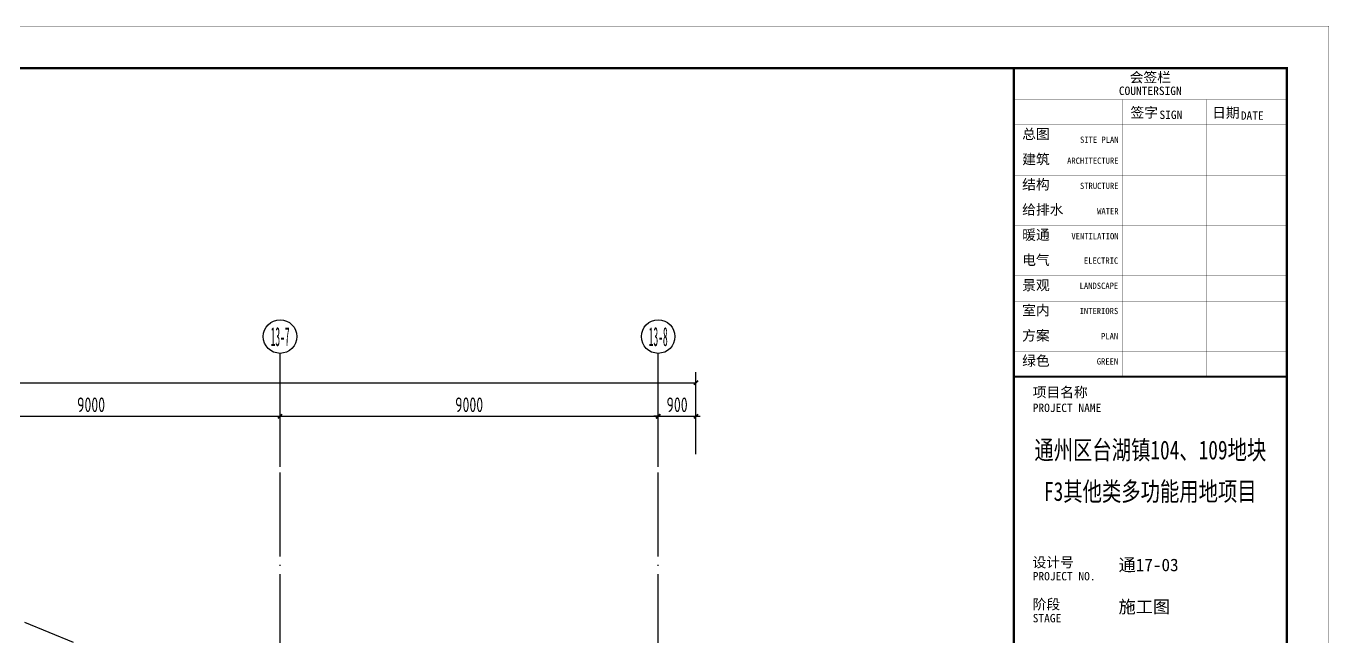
# Model space of a CAD drawing. Extents: x -228436 to 663611, y -207485 to 163917.
# Drawn here: x 505747 to 536763, y 149364 to 163917 of the extents above; entities that cross this region are included whole.
import ezdxf
from ezdxf.enums import TextEntityAlignment as Align

# ---------------------------------------------------------------- set-up
doc = ezdxf.new("R2010")
doc.units = 0
doc.header["$LTSCALE"] = 1000
doc.linetypes.add('X-104 13#平面$0$DASH', pattern=[0.35, 0.25, -0.1])
doc.linetypes.add('X-104 13#平面$0$DOTE', pattern=[2.42, 2, -0.2, 0.02, -0.2])
doc.layers.get('0').update_dxf_attribs({"linetype": 'CONTINUOUS'})
doc.layers.get('Defpoints').update_dxf_attribs({"linetype": 'CONTINUOUS'})
for name, color, linetype in [('AXIS_TEXT', 7, 'CONTINUOUS'), ('X-104 13#平面$0$01-标注_轴线坐标', 8, 'CONTINUOUS'), ('X-104 13#平面$0$02-TEXT_标注', 8, 'CONTINUOUS'), ('X-104 13#平面$0$02-TEXT_轴号', 7, 'CONTINUOUS'), ('X-104 13#平面$0$A_AXIS-轴线', 8, 'X-104 13#平面$0$DOTE')]:
    doc.layers.add(name, color=color, linetype=linetype)
doc.styles.add('COMPLEX', font='COMPLEX')
doc.styles.add('X-104 13#平面$0$_TCH_AXIS', font='STXIHEI.TTF', dxfattribs={"width": 0.75})
doc.styles.add('X-104 13#平面$0$_TCH_DIM_T3', font='ros1.shx', dxfattribs={"width": 0.8, "bigfont": 'jd.shx'})
doc.styles.add('图签信息$0$华文细黑', font='STXIHEI.TTF', dxfattribs={"height": 10})
doc.dimstyles.new('X-104 13#平面$0$_TCH_ARCH&&100', dxfattribs={"dimtxt": 350, "dimasz": 100, "dimexe": 250, "dimexo": 300, "dimgap": 100, "dimtad": 1, "dimdec": 0, "dimzin": 0, "dimdsep": 46, "dimtxsty": 'X-104 13#平面$0$_TCH_DIM_T3', "dimblk": 'X-104 13#平面$0$_ArchTick', "dimcen": 0.09, "dimclrt": 7, "dimazin": 2, "dimtfac": 1, "dimtdec": 0, "dimtix": 1, "dimtmove": 2, "dimatfit": 3, "dimfxl": 0, "dimtolj": 1, "dimtzin": 0, "dimarcsym": 0})

# ---------------------------------------------------------------- blocks, each defined once
blk = doc.blocks.new('图框-A1')
for points, const_width in [([(0, 0), (841, 0), (841, 594), (0, 594)], 0.05), ([(766, 584), (25, 584), (25, 10), (766, 10)], 0.5)]:
    blk.add_lwpolyline(points, close=True, dxfattribs=dict(const_width=const_width))
blk = doc.blocks.new('_AXISO')
blk.add_circle((0, 0), 0.5)
at = {"layer": 'AXIS_TEXT', "style": 'COMPLEX', "width": 1.041667}
blk.add_attdef('A', text='', height=0.56, dxfattribs=at).set_placement((-0.25, -0.28), (0.25, -0.28), align=Align.FIT)
blk = doc.blocks.new('X-104 13#平面$0$_ArchTick')
at = {"color": 0, "linetype": 'ByBlock', "const_width": 0.4}
blk.add_lwpolyline([(-0.5, -0.5), (0.5, 0.5)], dxfattribs=at)
blk = doc.blocks.new('*D807')
at = {"layer": 'Defpoints', "color": 0}
for p in [(58400, 30620), (-900, 28620), (58400, 28620)]:
    blk.add_point(p, dxfattribs=at)
at = {"layer": 'X-104 13#平面$0$01-标注_轴线坐标', "color": 0, "lineweight": -2}
for p, q in [((-900, 28920), (-900, 30870)), ((58400, 28920), (58400, 30870)), ((-900, 30620), (58400, 30620))]:
    blk.add_line(p, q, dxfattribs=at)
at = {"layer": 'X-104 13#平面$0$01-标注_轴线坐标', "color": 0, "lineweight": -2, "xscale": 100, "yscale": 100, "zscale": 100, "rotation": 180}
blk.add_blockref('X-104 13#平面$0$_ArchTick', (-900, 30620), dxfattribs=at)
at = {"layer": 'X-104 13#平面$0$01-标注_轴线坐标', "color": 0, "lineweight": -2, "xscale": 100, "yscale": 100, "zscale": 100}
blk.add_blockref('X-104 13#平面$0$_ArchTick', (58400, 30620), dxfattribs=at)
at = {"layer": 'X-104 13#平面$0$01-标注_轴线坐标', "color": 7, "insert": (28750, 30895), "char_height": 350, "attachment_point": 5, "style": 'X-104 13#平面$0$_TCH_DIM_T3'}
blk.add_mtext('\\A1;59300', dxfattribs=at)
blk = doc.blocks.new('*D814')
at = {"layer": 'Defpoints', "color": 0}
for p in [(48500, 29820), (39500, 28620), (48500, 28620)]:
    blk.add_point(p, dxfattribs=at)
at = {"layer": 'X-104 13#平面$0$01-标注_轴线坐标', "color": 0, "lineweight": -2}
for p, q in [((39500, 28920), (39500, 30070)), ((39500, 29820), (48500, 29820)), ((48500, 28920), (48500, 30070))]:
    blk.add_line(p, q, dxfattribs=at)
at = {"layer": 'X-104 13#平面$0$01-标注_轴线坐标', "color": 0, "lineweight": -2, "xscale": 100, "yscale": 100, "zscale": 100, "rotation": 180}
blk.add_blockref('X-104 13#平面$0$_ArchTick', (39500, 29820), dxfattribs=at)
at = {"layer": 'X-104 13#平面$0$01-标注_轴线坐标', "color": 0, "lineweight": -2, "xscale": 100, "yscale": 100, "zscale": 100}
blk.add_blockref('X-104 13#平面$0$_ArchTick', (48500, 29820), dxfattribs=at)
at = {"layer": 'X-104 13#平面$0$01-标注_轴线坐标', "color": 7, "insert": (44000, 30095), "char_height": 350, "attachment_point": 5, "style": 'X-104 13#平面$0$_TCH_DIM_T3'}
blk.add_mtext('\\A1;9000', dxfattribs=at)
blk = doc.blocks.new('*D815')
at = {"layer": 'Defpoints', "color": 0}
for p in [(57500, 29820), (48500, 28620), (57500, 28620)]:
    blk.add_point(p, dxfattribs=at)
at = {"layer": 'X-104 13#平面$0$01-标注_轴线坐标', "color": 0, "lineweight": -2}
for p, q in [((48500, 28920), (48500, 30070)), ((48500, 29820), (57500, 29820)), ((57500, 28920), (57500, 30070))]:
    blk.add_line(p, q, dxfattribs=at)
at = {"layer": 'X-104 13#平面$0$01-标注_轴线坐标', "color": 0, "lineweight": -2, "xscale": 100, "yscale": 100, "zscale": 100, "rotation": 180}
blk.add_blockref('X-104 13#平面$0$_ArchTick', (48500, 29820), dxfattribs=at)
at = {"layer": 'X-104 13#平面$0$01-标注_轴线坐标', "color": 0, "lineweight": -2, "xscale": 100, "yscale": 100, "zscale": 100}
blk.add_blockref('X-104 13#平面$0$_ArchTick', (57500, 29820), dxfattribs=at)
at = {"layer": 'X-104 13#平面$0$01-标注_轴线坐标', "color": 7, "insert": (53000, 30095), "char_height": 350, "attachment_point": 5, "style": 'X-104 13#平面$0$_TCH_DIM_T3'}
blk.add_mtext('\\A1;9000', dxfattribs=at)
blk = doc.blocks.new('*D816')
at = {"layer": 'Defpoints', "color": 0}
for p in [(58400, 29820), (57500, 28620), (58400, 28620)]:
    blk.add_point(p, dxfattribs=at)
at = {"layer": 'X-104 13#平面$0$01-标注_轴线坐标', "color": 0, "lineweight": -2}
for p, q in [((57500, 29820), (57400, 29820)), ((57500, 28920), (57500, 30070)), ((57500, 29820), (58400, 29820)), ((58400, 28920), (58400, 30070)), ((58400, 29820), (58500, 29820))]:
    blk.add_line(p, q, dxfattribs=at)
at = {"layer": 'X-104 13#平面$0$01-标注_轴线坐标', "color": 0, "lineweight": -2, "xscale": 100, "yscale": 100, "zscale": 100}
blk.add_blockref('X-104 13#平面$0$_ArchTick', (57500, 29820), dxfattribs=at)
at = {"layer": 'X-104 13#平面$0$01-标注_轴线坐标', "color": 0, "lineweight": -2, "xscale": 100, "yscale": 100, "zscale": 100, "rotation": 180}
blk.add_blockref('X-104 13#平面$0$_ArchTick', (58400, 29820), dxfattribs=at)
at = {"layer": 'X-104 13#平面$0$01-标注_轴线坐标', "color": 7, "insert": (57950, 30095), "char_height": 350, "attachment_point": 5, "style": 'X-104 13#平面$0$_TCH_DIM_T3'}
blk.add_mtext('\\A1;900', dxfattribs=at)
blk = doc.blocks.new('图签信息')
at = {"const_width": 0.5}
for points in [[(-65, 574), (-65, 500.5), (0, 500.5), (0, 574)], [(-65, 0), (0, 0), (0, 500.5), (-65, 500.5)]]:
    blk.add_lwpolyline(points, close=True, dxfattribs=at)
at = {"const_width": 0.05}
for points in [[(-65, 566.5), (0, 566.5)], [(-39.14, 566.5), (-39.14, 500.5)], [(-19.1, 566.5), (-19.1, 500.5)], [(-65, 560.5), (0, 560.5)], [(-65, 554.5), (0, 554.5)], [(-65, 548.5), (0, 548.5)], [(-65, 542.5), (0, 542.5)], [(-65, 536.5), (0, 536.5)], [(-65, 530.5), (0, 530.5)], [(-65, 524.5), (0, 524.5)], [(-65, 518.5), (0, 518.5)], [(-65, 512.5), (0, 512.5)], [(-65, 512.5), (0, 512.5)], [(-65, 506.5), (0, 506.5)], [(-65, 500.5), (0, 500.5)], [(-62.5, 450.87), (-2.5, 450.87)], [(-62.5, 440.87), (-2.5, 440.87)]]:
    blk.add_lwpolyline(points, dxfattribs=at)
at = {"style": '图签信息$0$华文细黑'}
for s, height, p in [('会签栏', 2.4, (-32.5, 573)), ('COUNTERSIGN', 2, (-32.5, 569.6))]:
    blk.add_text(s, height=height, dxfattribs=at).set_placement(p, align=Align.TOP_CENTER)
for s, height, p in [('签字', 2.4, (-37.22, 564.63)), ('日期', 2.4, (-17.79, 564.58)), ('SIGN', 2, (-30.32, 563.88)), ('DATE', 2, (-10.96, 563.7)), ('总图', 2.4, (-63, 559.5)), ('建筑', 2.4, (-63, 553.5)), ('结构', 2.4, (-63, 547.5)), ('给排水', 2.4, (-63, 541.5)), ('暖通', 2.4, (-63, 535.5)), ('电气', 2.4, (-63, 529.5)), ('景观', 2.4, (-63, 523.5)), ('室内', 2.4, (-63, 517.5)), ('方案', 2.4, (-63, 511.5)), ('绿色', 2.4, (-63, 505.5)), ('项目名称', 2.4, (-60.5, 498)), ('PROJECT NAME', 2, (-60.5, 494.08)), ('设计号', 2.4, (-60.54, 457.48)), ('PROJECT NO.', 2, (-60.5, 453.97)), ('阶段', 2.4, (-60.5, 447.47)), ('STAGE', 2, (-60.5, 443.97))]:
    blk.add_text(s, height=height, dxfattribs=at).set_placement(p, align=Align.TOP_LEFT)
for s, p in [('SITE PLAN', (-40.06, 557.7)), ('ARCHITECTURE', (-40.06, 552.7)), ('STRUCTURE', (-40.06, 546.7)), ('WATER', (-40.06, 540.7)), ('VENTILATION', (-40.06, 534.7)), ('ELECTRIC', (-40.14, 528.89)), ('LANDSCAPE', (-40.14, 522.89)), ('INTERIORS', (-40.14, 516.89)), ('PLAN', (-40.14, 510.89)), ('GREEN', (-40.14, 504.89))]:
    blk.add_text(s, height=1.5, dxfattribs=at).set_placement(p, align=Align.TOP_RIGHT)
at = {"color": 4, "style": '图签信息$0$华文细黑', "width": 0.75}
for s, p in [('通州区台湖镇104、109地块', (-32.5, 480.78)), ('F3其他类多功能用地项目', (-32.5, 470.91))]:
    blk.add_text(s, height=4.5, dxfattribs=at).set_placement(p, align=Align.CENTER)
at = {"color": 4, "ltscale": 0.001, "char_height": 3, "width": 58.4895, "attachment_point": 4, "style": '图签信息$0$华文细黑'}
for s, insert in [('通17-03', (-40.06, 455.51)), ('施工图', (-40.06, 445.51))]:
    blk.add_mtext(s, dxfattribs=dict(at, insert=insert))
blk = doc.blocks.new('图签-A1')
at = {"color": 2}
blk.add_blockref('图签信息', (0, 0), dxfattribs=at)
blk = doc.blocks.new('X-104 13#平面$0$zzzzx')
at = {"layer": 'X-104 13#平面$0$01-标注_轴线坐标'}
for p, q in [((48500, 28620.3), (48500, 31320.3)), ((57500, 28620.3), (57500, 31320.3))]:
    blk.add_line(p, q, dxfattribs=at)
at = {"layer": 'X-104 13#平面$0$A_AXIS-轴线', "linetype": 'X-104 13#平面$0$DOTE'}
for p, q in [((48500, -7401), (48500, 28620.3)), ((57500, -7401), (57500, 28620.3))]:
    blk.add_line(p, q, dxfattribs=at)
at = {"layer": 'X-104 13#平面$0$01-标注_轴线坐标'}
ref = blk.add_blockref('_AXISO', (48500, 31720.3), dxfattribs=dict(at, xscale=800, yscale=800, zscale=800))
ref.add_attrib('A', '13-7', dxfattribs={"layer": 'X-104 13#平面$0$02-TEXT_轴号', "height": 452.55, "style": 'X-104 13#平面$0$_TCH_AXIS', "width": 0.499498}).set_placement((48273.7, 31494), (48726.3, 31494), align=Align.FIT)
ref = blk.add_blockref('_AXISO', (57500, 31720.3), dxfattribs=dict(at, xscale=800, yscale=800, zscale=800))
ref.add_attrib('A', '13-8', dxfattribs={"layer": 'X-104 13#平面$0$02-TEXT_轴号', "height": 452.55, "style": 'X-104 13#平面$0$_TCH_AXIS', "width": 0.499498}).set_placement((57273.7, 31494), (57726.3, 31494), align=Align.FIT)
for p1, p2, distance, text, picture, middle in [((-900, 28620.3), (58400, 28620.3), 2000, '59300', '*D807', (28750, 30895.3)), ((39500, 28620.3), (48500, 28620.3), 1200, '9000', '*D814', (44000, 30095.3)), ((48500, 28620.3), (57500, 28620.3), 1200, '9000', '*D815', (53000, 30095.3)), ((57500, 28620.3), (58400, 28620.3), 1200, '900', '*D816', (57950, 30095.3))]:
    dim = blk.add_aligned_dim(p1=p1, p2=p2, distance=distance, text=text, dimstyle='X-104 13#平面$0$_TCH_ARCH&&100', dxfattribs=at)
    dim.commit()
    dim.dimension.update_dxf_attribs({"geometry": picture, "text_midpoint": middle})
blk = doc.blocks.new('X-104 13#平面')
at = {"layer": 'X-104 13#平面$0$02-TEXT_标注', "linetype": 'X-104 13#平面$0$DASH', "ltscale": 5}
blk.add_lwpolyline([(58150, 143250), (34158.2, 153097.4)], dxfattribs=at)
at = {"xscale": 100, "yscale": 100, "zscale": 100}
for name, p in [('图框-A1', (-10634.5, 104514.8)), ('图签-A1', (72465.5, 105514.8))]:
    blk.add_blockref(name, p, dxfattribs=at)
blk.add_blockref('X-104 13#平面$0$zzzzx', (0, 124800))
blk = doc.blocks.new('104 13#平面')
blk.add_blockref('X-104 13#平面', (0, 0))

msp = doc.modelspace()

# ---------------------------------------------------------------- block references
msp.add_blockref('104 13#平面', (463295.2, 0))

doc.saveas('drawing.dxf')
